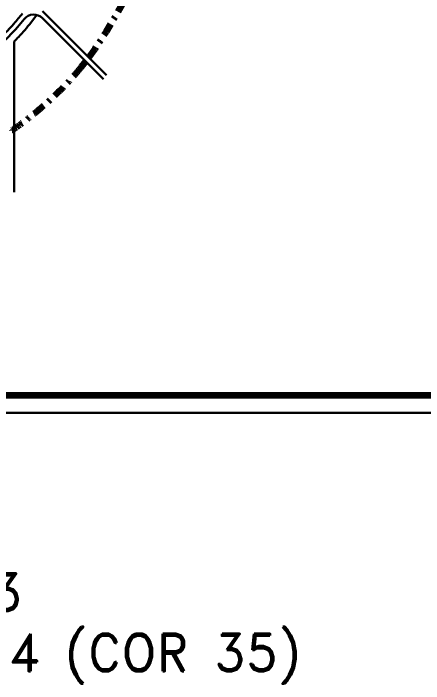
# Model space of a CAD drawing. Extents: x 15348.6 to 15438.1, y 2292.7 to 2368.6.
# Drawn here: x 15405.11 to 15421.62, y 2292.7 to 2319.66 of the extents above; entities that cross this region are included whole.
import ezdxf

# ---------------------------------------------------------------- set-up
doc = ezdxf.new("R2010")
doc.units = 0
doc.header["$LTSCALE"] = 2
doc.header["$MEASUREMENT"] = 0
doc.linetypes.add('DASHDOT2', pattern=[0.5, 0.25, -0.125, 0, -0.125])
doc.layers.get('0').update_dxf_attribs({"linetype": 'CONTINUOUS', "lineweight": 30})
doc.layers.add('02', color=1, linetype='CONTINUOUS', lineweight=30)
doc.layers.add('12', color=35, linetype='CONTINUOUS', lineweight=140)
doc.styles.get("Standard").update_dxf_attribs({"font": 'romand.shx'})

# ---------------------------------------------------------------- blocks, each defined once
blk = doc.blocks.new('A$C328819DA')
for s, p in [('TODAS AS CANETAS SÃO 0.3', (-0.143, 2.929)), ('O LAYER 12 TEM CANETA 1.4 (COR 35)', (-0.143, 0.5))]:
    blk.add_text(s, height=1.5).set_placement(p)

msp = doc.modelspace()

# ---------------------------------------------------------------- linework, layer by layer
at = {"color": 7, "linetype": 'Continuous'}
for p, q in [((15405.762, 2319.222), (15406.05, 2319.606)), ((15406.289, 2319.756), (15408.167, 2317.878)), ((15406.29, 2319.472), (15408.74, 2317.022)), ((15405.148, 2318.538), (15405.148, 2312.469)), ((15408.167, 2317.878), (15408.865, 2317.18))]:
    msp.add_line(p, q, dxfattribs=at)
msp.add_arc((15405.936, 2319.119), 0.5, 45, 140.979, dxfattribs=at)
for points, knots in [([(15405.476, 2319.664), (15405.363, 2319.521), (15405.248, 2319.383), (15404.902, 2318.993), (15404.663, 2318.754), (15404.166, 2318.301), (15403.908, 2318.087), (15403.377, 2317.681), (15403.103, 2317.488), (15402.544, 2317.118), (15402.258, 2316.94), (15401.678, 2316.594), (15401.383, 2316.426), (15400.789, 2316.093), (15400.489, 2315.929), (15399.886, 2315.598), (15399.584, 2315.432), (15398.98, 2315.094), (15398.679, 2314.921), (15398.08, 2314.563), (15397.782, 2314.379), (15396.9, 2313.798), (15396.326, 2313.377), (15395.778, 2312.9)], [48.567009, 48.567009, 48.567009, 48.567009, 102.086743, 102.086743, 204.173487, 204.173487, 306.26023, 306.26023, 408.346973, 408.346973, 510.433716, 510.433716, 612.52046, 612.52046, 714.607203, 714.607203, 816.693946, 816.693946, 918.78069, 918.78069, 1020.867433, 1020.867433, 1225.040919, 1225.040919, 1225.040919, 1225.040919]), ([(15405.548, 2319.434), (15405.46, 2319.325), (15405.37, 2319.219), (15405.046, 2318.855), (15404.803, 2318.61), (15404.296, 2318.149), (15404.034, 2317.932), (15403.494, 2317.519), (15403.217, 2317.324), (15402.651, 2316.949), (15402.363, 2316.77), (15401.778, 2316.421), (15401.482, 2316.252), (15400.885, 2315.918), (15400.585, 2315.753), (15399.982, 2315.423), (15399.681, 2315.257), (15399.079, 2314.92), (15398.779, 2314.748), (15398.184, 2314.393), (15397.889, 2314.21), (15397.083, 2313.68), (15396.581, 2313.315), (15396.098, 2312.911)], [61.687254, 61.687254, 61.687254, 61.687254, 102.086743, 102.086743, 204.173487, 204.173487, 306.26023, 306.26023, 408.346973, 408.346973, 510.433716, 510.433716, 612.52046, 612.52046, 714.607203, 714.607203, 816.693946, 816.693946, 918.78069, 918.78069, 1020.867433, 1020.867433, 1201.352197, 1201.352197, 1201.352197, 1201.352197]), ([(15405.762, 2319.222), (15405.677, 2319.118), (15405.591, 2319.016), (15405.387, 2318.787), (15405.268, 2318.661), (15405.148, 2318.538)], [64.469373, 64.469373, 64.469373, 64.469373, 102.086743, 102.086743, 151.389363, 151.389363, 151.389363, 151.389363])]:
    msp.add_open_spline(points, degree=3, knots=knots, dxfattribs=at)
at = {"layer": '02'}
msp.add_line((15348.616, 2303.594), (15438.137, 2303.594), dxfattribs=at)
at = {"layer": '12', "color": 6, "linetype": 'DASHDOT2'}
msp.add_line((15407.854, 2317.515), (15408.029, 2317.734), dxfattribs=at)
at = {"layer": '12', "color": 35}
msp.add_line((15350.736, 2304.301), (15437.431, 2304.301), dxfattribs=at)
at = {"layer": '12', "color": 6, "linetype": 'DASHDOT2'}
msp.add_arc((15393.448, 2328.557), 18.167, 324.0479, 345.2259, dxfattribs=at)
msp.add_open_spline([(15407.854, 2317.515), (15407.714, 2317.343), (15407.57, 2317.176), (15407.277, 2316.854), (15407.128, 2316.699), (15406.676, 2316.25), (15406.367, 2315.973), (15405.899, 2315.586), (15405.742, 2315.461), (15405.428, 2315.222), (15405.271, 2315.106), (15405.092, 2314.979), (15405.07, 2314.963), (15405.048, 2314.947)], degree=3, knots=[64.469373, 64.469373, 64.469373, 64.469373, 112.826521, 112.826521, 161.183668, 161.183668, 257.897964, 257.897964, 306.255112, 306.255112, 354.612259, 354.612259, 361.390011, 361.390011, 361.390011, 361.390011], dxfattribs=at)

# ---------------------------------------------------------------- block references
msp.add_blockref('A$C328819DA', (15376.305, 2292.702))

doc.saveas('drawing.dxf')
